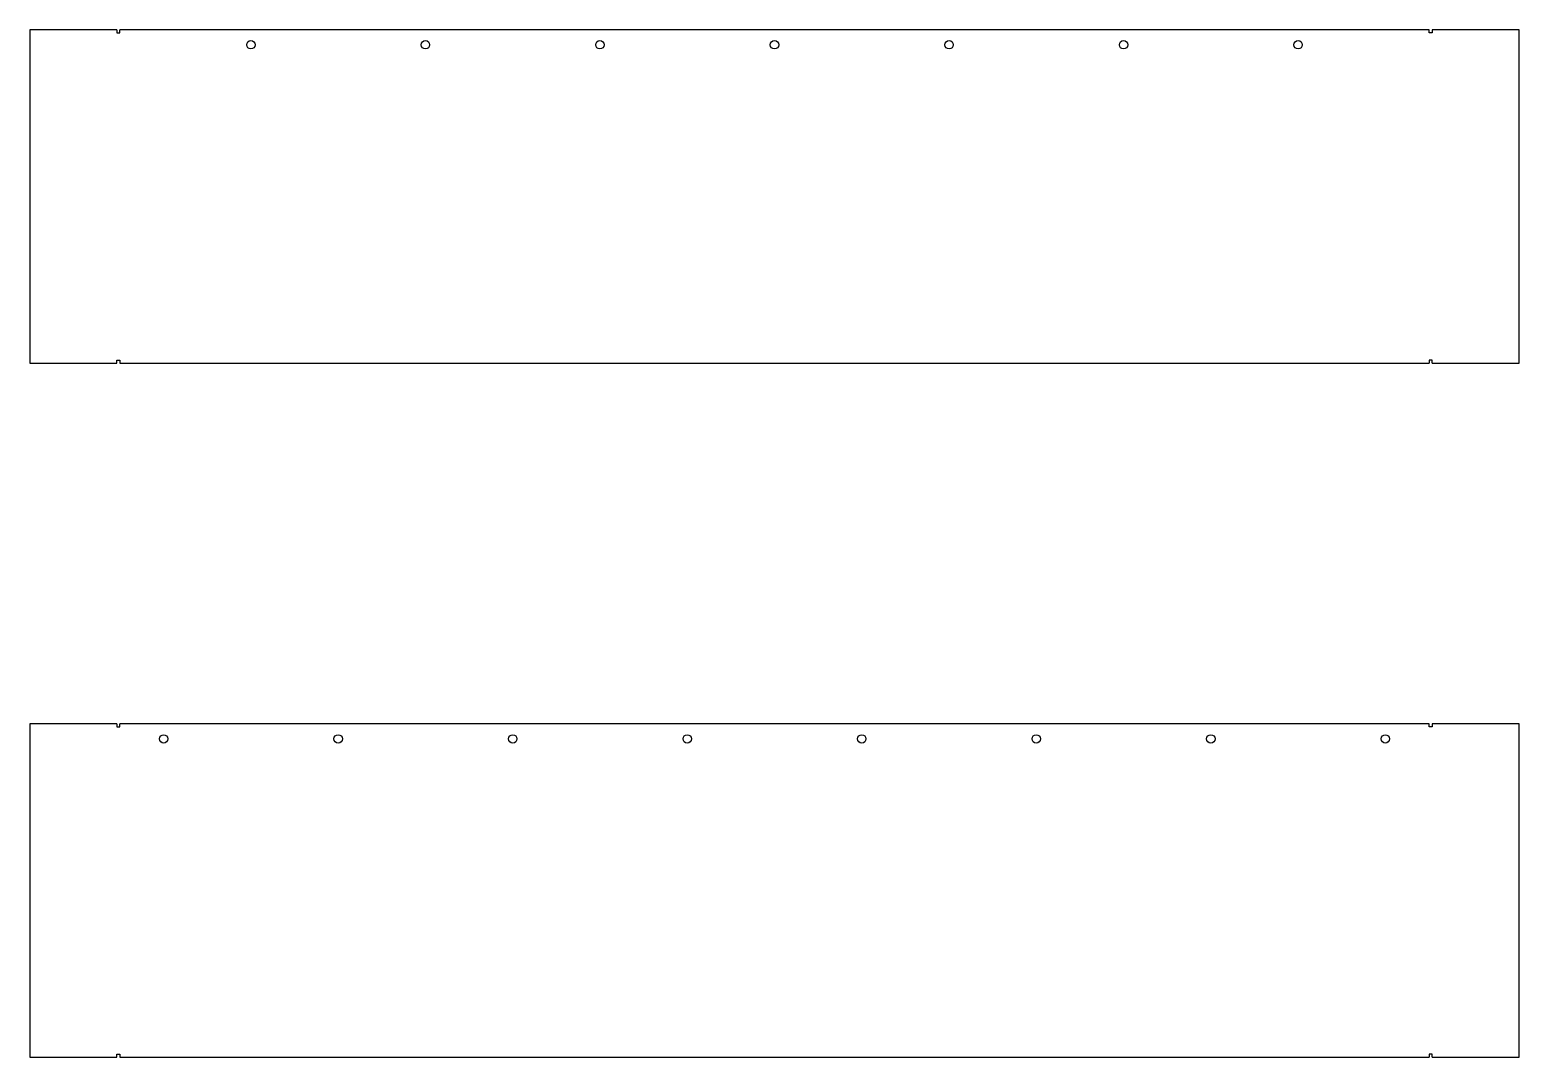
# Model space of a CAD drawing. Header units: millimetres. Extents: x -716 to 1763, y -972 to 739.
import ezdxf

# ---------------------------------------------------------------- set-up
doc = ezdxf.new("R2010")
doc.units = ezdxf.units.MM

msp = doc.modelspace()

# ---------------------------------------------------------------- linework, layer by layer
for p, q in [((-715.6, 738.7), (-715.6, 183.7)), ((-570.6, 738.7), (-715.6, 738.7)), ((1613.4, 738.7), (-565.6, 738.7)), ((1763.4, 738.7), (1618.4, 738.7)), ((1763.4, 183.7), (1763.4, 738.7)), ((-715.6, 183.7), (-570.6, 183.7)), ((-565.6, 183.7), (1613.4, 183.7)), ((1618.4, 183.7), (1763.4, 183.7)), ((-570.6, -417.2), (-715.6, -417.2)), ((-715.6, -417.2), (-715.6, -972.2)), ((1613.4, -417.2), (-565.6, -417.2)), ((1763.4, -417.2), (1618.4, -417.2)), ((1763.4, -972.2), (1763.4, -417.2)), ((-715.6, -972.2), (-570.6, -972.2)), ((-565.6, -972.2), (1613.4, -972.2)), ((1618.4, -972.2), (1763.4, -972.2))]:
    msp.add_line(p, q)
for points in [[(-570.6, 738.7), (-570.6, 733.7), (-565.6, 733.7), (-565.6, 738.7)], [(1618.4, 738.7), (1618.4, 733.7), (1613.4, 733.7), (1613.4, 738.7)], [(-570.6, 183.7), (-570.6, 188.7), (-565.6, 188.7), (-565.6, 183.7)], [(1618.4, 183.7), (1618.4, 188.7), (1613.4, 188.7), (1613.4, 183.7)], [(-570.6, -417.2), (-570.6, -422.2), (-565.6, -422.2), (-565.6, -417.2)], [(1618.4, -417.2), (1618.4, -422.2), (1613.4, -422.2), (1613.4, -417.2)], [(-570.6, -972.2), (-570.6, -967.2), (-565.6, -967.2), (-565.6, -972.2)], [(1618.4, -972.2), (1618.4, -967.2), (1613.4, -967.2), (1613.4, -972.2)]]:
    msp.add_lwpolyline(points)
for centre in [(-347.5, 713.7), (-57.1, 713.7), (233.4, 713.7), (523.9, 713.7), (814.4, 713.7), (1104.9, 713.7), (1395.3, 713.7), (-492.8, -442.2), (-202.3, -442.2), (88.2, -442.2), (378.7, -442.2), (669.1, -442.2), (959.6, -442.2), (1250.1, -442.2), (1540.6, -442.2)]:
    msp.add_circle(centre, 7)

doc.saveas('drawing.dxf')
